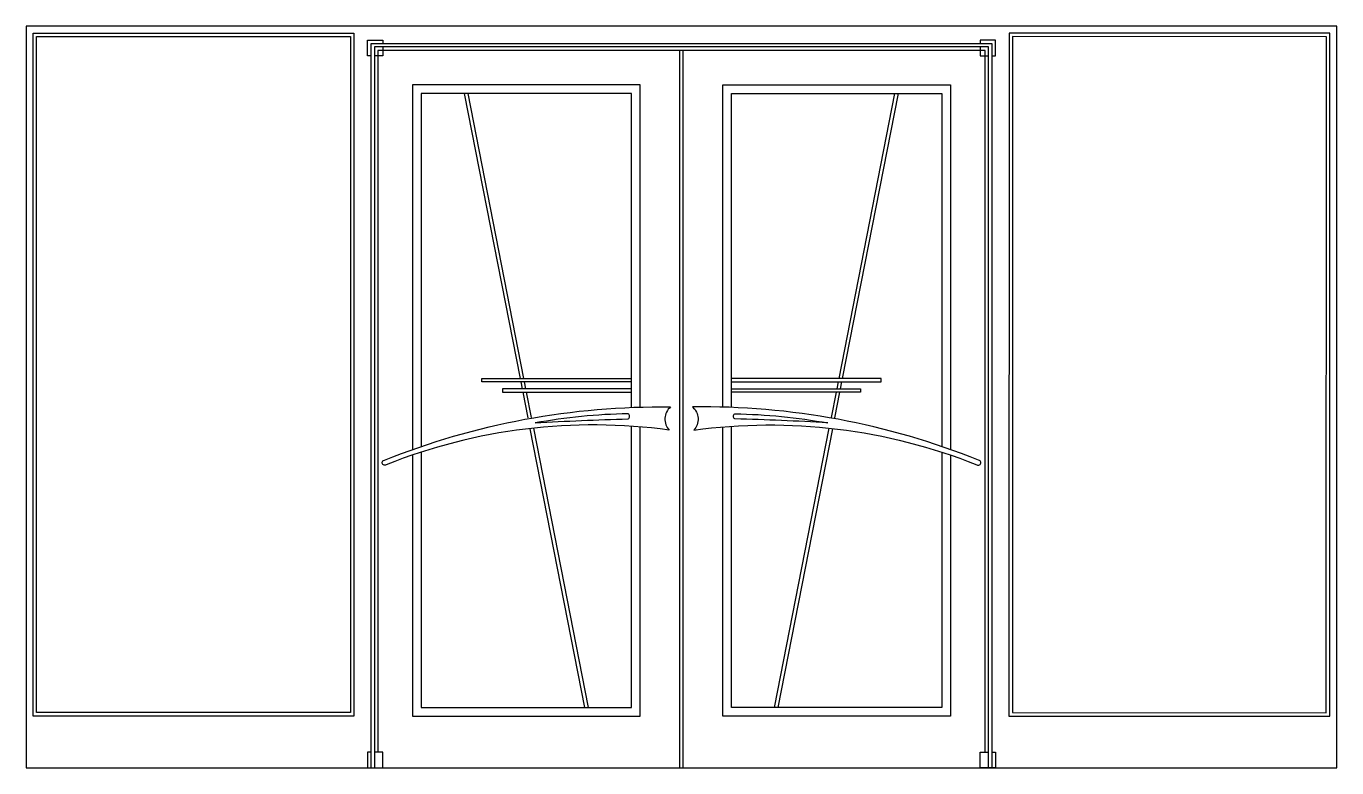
# Model space of a CAD drawing. Header units: metres. Extents: x -4623 to -823, y -4 to 2146.
import ezdxf

# ---------------------------------------------------------------- set-up
doc = ezdxf.new("R2010")
doc.units = ezdxf.units.M
for name, color, linetype in [('2', 2, 'Continuous'), ('3', 3, 'Continuous'), ('7', 7, 'Continuous'), ('BH', 3, 'Continuous')]:
    doc.layers.add(name, color=color, linetype=linetype)

msp = doc.modelspace()

# ---------------------------------------------------------------- hatches: boundary and pattern name
at = {"layer": 'BH'}
h = msp.add_hatch(dxfattribs=at)
h.set_pattern_fill('AR-RROOF', scale=1000)
h.paths.add_polyline_path([(-3682.75, 2116.05), (-4592.75, 2116.05), (-4592.75, 156.11), (-3682.75, 156.11)])
h.paths.add_polyline_path([(-1763.25, 155.86), (-853.25, 155.64), (-852.75, 2115.58), (-1762.75, 2115.8)])
h = msp.add_hatch(dxfattribs=at)
h.set_pattern_fill('AR-RROOF', scale=1000)
h.paths.add_polyline_path([(-1967.75, 1951.05), (-2093.81, 1951.05), (-2255.67, 1124.93), (-2143.61, 1124.93), (-2143.61, 1114.93), (-2257.63, 1114.93), (-2261.55, 1094.93), (-2203.74, 1094.93), (-2203.74, 1084.93), (-2263.51, 1084.93), (-2278.14, 1010.26, -0.04), (-1967.75, 928.29)])
h.paths.add_polyline_path([(-2104, 1951.05), (-2577.75, 1951.05), (-2577.75, 1124.93), (-2265.87, 1124.93)])
h.paths.add_polyline_path([(-2273.7, 1084.93), (-2577.75, 1084.93), (-2577.75, 1041.83, -0.04), (-2287.99, 1012.02)])
h.paths.add_polyline_path([(-2294.2, 980.33, 0.04), (-2577.75, 986.03), (-2577.75, 171.05), (-2452.77, 171.05)])
h.paths.add_polyline_path([(-1967.75, 910.83, 0.05), (-2284.22, 979.23), (-2442.57, 171.05), (-1967.75, 171.05)])
h.paths.add_polyline_path([(-2867.75, 986.03, 0.04), (-3151.31, 980.33), (-2992.74, 171.05), (-2867.75, 171.05)])
h.paths.add_polyline_path([(-3161.28, 979.23, 0.05), (-3477.75, 910.83), (-3477.75, 171.05), (-3002.93, 171.05)])
h.paths.add_polyline_path([(-3181.99, 1084.93), (-3241.77, 1084.93), (-3241.77, 1094.93), (-3183.95, 1094.93), (-3187.87, 1114.93), (-3301.9, 1114.93), (-3301.9, 1124.93), (-3189.83, 1124.93), (-3351.7, 1951.05), (-3477.75, 1951.05), (-3477.75, 928.29, -0.04), (-3167.36, 1010.26)])
h.paths.add_polyline_path([(-2867.75, 1951.05), (-3341.51, 1951.05), (-3179.64, 1124.93), (-2867.75, 1124.93)])
h.paths.add_polyline_path([(-2867.75, 1084.93), (-3171.8, 1084.93), (-3157.52, 1012.02, -0.04), (-2867.75, 1041.83)])

# ---------------------------------------------------------------- linework, layer by layer
for p, q in [((-1822.75, 2146.05), (-3622.75, 2146.05)), ((-2727.75, -3.95), (-2727.75, 2076.05))]:
    msp.add_line(p, q)
for points in [[(-3672.75, 2126.05), (-3672.75, 146.11), (-4602.75, 146.11), (-4602.75, 2126.05)], [(-1772.75, 2125.81), (-1773.25, 145.87), (-843.25, 145.64), (-842.75, 2125.58)]]:
    msp.add_lwpolyline(points, close=True)
for points in [[(-3622.75, -3.95), (-3622.75, 2096.05), (-1822.75, 2096.05), (-1822.75, -3.95)], [(-2867.75, 1041.83), (-2867.75, 1951.05), (-3477.75, 1951.05), (-3477.75, 928.29)], [(-2577.75, 1041.83), (-2577.75, 1951.05), (-1967.75, 1951.05), (-1967.75, 928.29)], [(-3477.75, 171.05), (-2867.75, 171.05), (-2867.75, 986.03)], [(-2842.75, 146.05), (-2842.75, 984.16)], [(-2602.75, 146.05), (-2602.75, 984.16)], [(-1967.75, 171.05), (-2577.75, 171.05), (-2577.75, 986.03)], [(-3502.75, 902.53), (-3502.75, 146.05), (-2842.75, 146.05)], [(-3477.75, 910.83), (-3477.75, 171.05)], [(-1942.75, 902.53), (-1942.75, 146.05), (-2602.75, 146.05)], [(-1967.75, 910.83), (-1967.75, 171.05)], [(-3502.75, 870.63), (-3502.75, 868.15)], [(-3502.75, 870.63), (-3502.75, 868.15)]]:
    msp.add_lwpolyline(points)
at = {"layer": '2'}
msp.add_line((-4622.75, -3.95), (-822.75, -3.95), dxfattribs=at)
at = {"layer": '3'}
for p, q in [((-2717.75, -3.95), (-2717.75, 2076.05)), ((-3189.83, 1124.93), (-3351.7, 1951.05)), ((-3179.64, 1124.93), (-3341.51, 1951.05)), ((-2265.87, 1124.93), (-2104, 1951.05)), ((-2255.67, 1124.93), (-2093.81, 1951.05)), ((-3183.95, 1094.93), (-3187.87, 1114.93)), ((-3173.76, 1094.93), (-3177.68, 1114.93)), ((-2271.74, 1094.93), (-2267.82, 1114.93)), ((-2261.55, 1094.93), (-2257.63, 1114.93)), ((-3167.36, 1010.26), (-3181.99, 1084.93)), ((-3157.52, 1012.02), (-3171.8, 1084.93)), ((-2287.99, 1012.02), (-2273.7, 1084.93)), ((-2278.14, 1010.26), (-2263.51, 1084.93)), ((-3002.93, 171.05), (-3161.28, 979.23)), ((-2992.74, 171.05), (-3151.31, 980.33)), ((-2452.77, 171.05), (-2294.2, 980.33)), ((-2442.57, 171.05), (-2284.22, 979.23))]:
    msp.add_line(p, q, dxfattribs=at)
for points in [[(-3682.75, 2116.05), (-3682.75, 156.11), (-4592.75, 156.11), (-4592.75, 2116.05)], [(-1762.75, 2115.8), (-1763.25, 155.86), (-853.25, 155.64), (-852.75, 2115.58)]]:
    msp.add_lwpolyline(points, close=True, dxfattribs=at)
for points in [[(-1832.75, -3.95), (-1832.75, 2086.05), (-3612.75, 2086.05), (-3612.75, -3.95)], [(-1842.75, 41.05), (-1842.75, 2076.05), (-3602.75, 2076.05), (-3602.75, 41.05)], [(-2842.75, 1042.45), (-2842.75, 1976.05), (-3502.75, 1976.05), (-3502.75, 919.34)], [(-2602.75, 1042.45), (-2602.75, 1976.05), (-1942.75, 1976.05), (-1942.75, 919.34)], [(-2867.75, 1114.93), (-3301.9, 1114.93), (-3301.9, 1124.93), (-2867.75, 1124.93)], [(-2577.75, 1114.93), (-2143.61, 1114.93), (-2143.61, 1124.93), (-2577.75, 1124.93)], [(-2867.75, 1094.93), (-3241.77, 1094.93), (-3241.77, 1084.93), (-2867.75, 1084.93)], [(-2577.75, 1094.93), (-2203.74, 1094.93), (-2203.74, 1084.93), (-2577.75, 1084.93)]]:
    msp.add_lwpolyline(points, dxfattribs=at)
for points in [[(-3147.3, 995.76, -0.01), (-2877.76, 1007.38, 0.62), (-2877.7, 1022.46, 0.04)], [(-2298.21, 995.76, 0.01), (-2567.74, 1007.38, -0.62), (-2567.8, 1022.46, -0.04)]]:
    msp.add_lwpolyline(points, format="xyb", close=True, dxfattribs=at)
at = {"layer": '7'}
for points in [[(-822.75, -3.95), (-822.75, 2146.05), (-4622.75, 2146.05), (-4622.75, -3.95)], [(-3622.75, 2060.59), (-3633.29, 2060.59), (-3633.29, 2105.59), (-3588.29, 2105.59), (-3588.29, 2096.05)], [(-1822.75, 2060.59), (-1812.21, 2060.59), (-1812.21, 2105.59), (-1857.21, 2105.59), (-1857.21, 2096.05)], [(-3588.29, 2086.05), (-3588.29, 2060.59), (-3612.75, 2060.59)], [(-1857.21, 2086.05), (-1857.21, 2060.59), (-1832.75, 2060.59)], [(-3622.75, 41.05), (-3633.29, 41.05), (-3633.29, -3.95), (-3588.29, -3.95), (-3588.29, 41.05), (-3612.75, 41.05)], [(-1822.75, 41.05), (-1812.21, 41.05), (-1812.21, -3.95), (-1857.21, -3.95), (-1857.21, 41.05), (-1832.75, 41.05)]]:
    msp.add_lwpolyline(points, dxfattribs=at)
for points in [[(-3584.34, 887.52, -0.1), (-2754.3, 1042.16, 0.44), (-2758.1, 974.94, 0.13), (-3578.61, 874.56, -1.3)], [(-1861.17, 887.52, 0.1), (-2691.2, 1042.16, -0.44), (-2687.4, 974.94, -0.13), (-1866.9, 874.56, 1.3)]]:
    msp.add_lwpolyline(points, format="xyb", close=True, dxfattribs=at)

doc.saveas('drawing.dxf')
